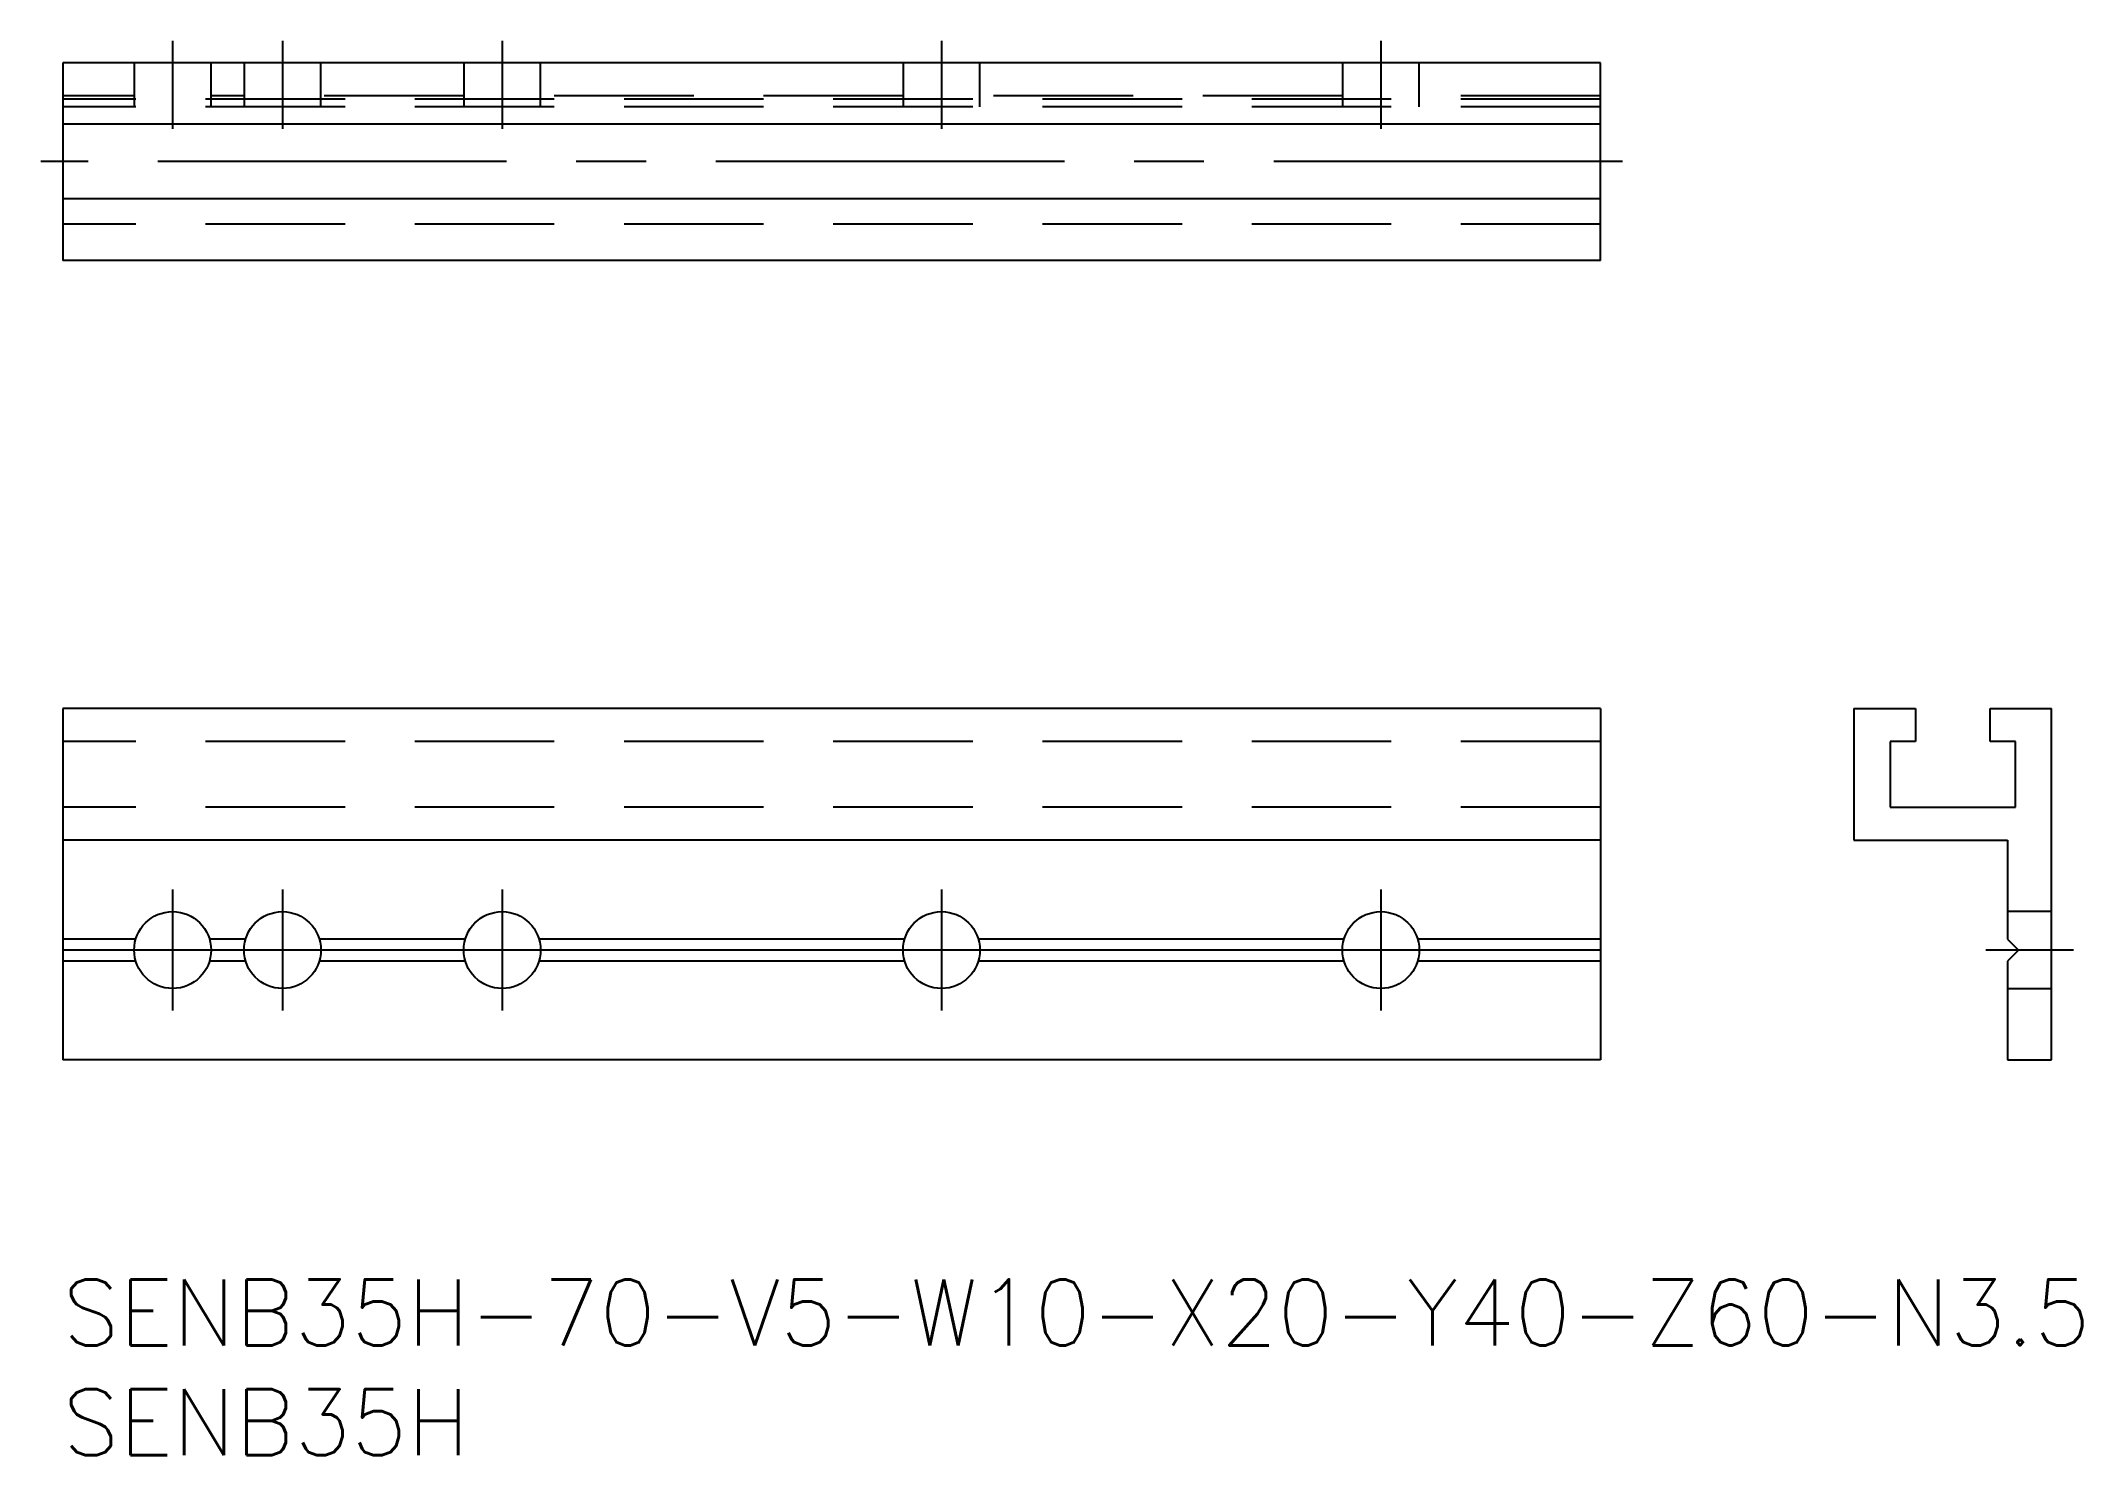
# Model space of a CAD drawing. Extents: x -1 to 91.9, y -8 to 56.4.
import ezdxf

# ---------------------------------------------------------------- set-up
doc = ezdxf.new("R2010")
doc.units = 0
doc.header["$LTSCALE"] = 0.5
doc.linetypes.add('CENTER', pattern=[50.8, 31.75, -6.35, 6.35, -6.35])
doc.linetypes.add('DASHED', pattern=[19.05, 12.7, -6.35])
for name, color, linetype in [('MSM_CENTER', 1, 'CENTER'), ('MSM_CONTINUOUS', 7, 'CONTINUOUS'), ('MSM_DASHED', 4, 'DASHED'), ('MSM_PART_NUMBER', 7, 'CONTINUOUS')]:
    doc.layers.add(name, color=color, linetype=linetype)
doc.styles.get("Standard").update_dxf_attribs({"font": 'txt.shx', "height": 1, "bigfont": 'bigfont.shx'})

# ---------------------------------------------------------------- blocks, each defined once
blk = doc.blocks.new('*U37')
at = {"layer": 'MSM_PART_NUMBER'}
blk.add_text('SENB35H-70-V5-W10-X20-Y40-Z60-N3.5', height=3, dxfattribs=at).set_placement((0, -3))
blk = doc.blocks.new('*U38')
at = {"layer": 'MSM_PART_NUMBER'}
blk.add_text('SENB35H', height=3, dxfattribs=at).set_placement((0, -8))

msp = doc.modelspace()

# ---------------------------------------------------------------- linework, layer by layer
at = {"layer": 'MSM_CENTER'}
for p, q in [((5, 56.4), (5, 52.4)), ((10, 56.4), (10, 52.4)), ((20, 56.4), (20, 52.4)), ((40, 56.4), (40, 52.4)), ((60, 56.4), (60, 52.4)), ((71, 50.9), (-1, 50.9)), ((5, 17.75), (5, 12.25)), ((10, 17.75), (10, 12.25)), ((20, 17.75), (20, 12.25)), ((40, 17.75), (40, 12.25)), ((60, 17.75), (60, 12.25)), ((12.75, 15), (2.25, 15)), ((22.75, 15), (17.25, 15)), ((42.75, 15), (37.25, 15)), ((62.75, 15), (57.25, 15)), ((91.536, 15), (87.536, 15))]:
    msp.add_line(p, q, dxfattribs=at)
at = {"layer": 'MSM_CONTINUOUS'}
for p, q in [((70, 55.4), (0, 55.4)), ((0, 55.4), (0, 46.4)), ((70, 46.4), (70, 55.4)), ((70, 52.6), (0, 52.6)), ((70, 49.2), (0, 49.2)), ((70, 46.4), (0, 46.4)), ((0, 26), (0, 10)), ((70, 26), (0, 26)), ((70, 26), (70, 10)), ((81.536, 26), (84.336, 26)), ((81.536, 26), (81.536, 20)), ((84.336, 26), (84.336, 24.5)), ((87.736, 24.5), (87.736, 26)), ((87.736, 26), (90.536, 26)), ((90.536, 10), (90.536, 26)), ((84.336, 24.5), (83.186, 24.5)), ((83.186, 24.5), (83.186, 21.5)), ((88.886, 24.5), (87.736, 24.5)), ((88.886, 21.5), (88.886, 24.5)), ((83.186, 21.5), (88.886, 21.5)), ((70, 20), (0, 20)), ((70, 20), (0, 20)), ((81.536, 20), (88.536, 20)), ((88.536, 20), (88.536, 15.5)), ((3.323, 15.5), (0, 15.5)), ((3.25, 15), (0, 15)), ((8.323, 15.5), (6.677, 15.5)), ((18.323, 15.5), (11.677, 15.5)), ((18.25, 15), (11.75, 15)), ((38.323, 15.5), (21.677, 15.5)), ((38.25, 15), (21.75, 15)), ((58.323, 15.5), (41.677, 15.5)), ((58.25, 15), (41.75, 15)), ((70, 15.5), (61.677, 15.5)), ((70, 15), (61.75, 15)), ((88.536, 15.5), (89.036, 15)), ((89.036, 15), (88.536, 14.5)), ((3.323, 14.5), (0, 14.5)), ((8.323, 14.5), (6.677, 14.5)), ((18.323, 14.5), (11.677, 14.5)), ((38.323, 14.5), (21.677, 14.5)), ((58.323, 14.5), (41.677, 14.5)), ((70, 14.5), (61.677, 14.5)), ((88.536, 14.5), (88.536, 10)), ((70, 10), (0, 10)), ((88.536, 10), (90.536, 10))]:
    msp.add_line(p, q, dxfattribs=at)
for centre in [(5, 15), (10, 15), (20, 15), (40, 15), (60, 15)]:
    msp.add_circle(centre, 1.75, dxfattribs=at)
at = {"layer": 'MSM_DASHED'}
for p, q in [((3.25, 55.4), (3.25, 53.4)), ((6.75, 53.4), (6.75, 55.4)), ((8.25, 55.4), (8.25, 53.4)), ((11.75, 53.4), (11.75, 55.4)), ((18.25, 55.4), (18.25, 53.4)), ((21.75, 53.4), (21.75, 55.4)), ((38.25, 55.4), (38.25, 53.4)), ((41.75, 53.4), (41.75, 55.4)), ((58.25, 55.4), (58.25, 53.4)), ((61.75, 53.4), (61.75, 55.4)), ((3.25, 53.9), (0, 53.9)), ((8.25, 53.9), (6.75, 53.9)), ((18.25, 53.9), (11.75, 53.9)), ((38.25, 53.9), (21.75, 53.9)), ((58.25, 53.9), (41.75, 53.9)), ((70, 53.9), (61.75, 53.9)), ((70, 53.75), (0, 53.75)), ((70, 53.4), (0, 53.4)), ((70, 48.05), (0, 48.05)), ((70, 24.5), (0, 24.5)), ((70, 21.5), (0, 21.5)), ((90.536, 16.75), (88.536, 16.75)), ((88.536, 13.25), (90.536, 13.25))]:
    msp.add_line(p, q, dxfattribs=at)

# ---------------------------------------------------------------- block references
at = {"layer": 'MSM_CONTINUOUS'}
for name in ['*U37', '*U38']:
    msp.add_blockref(name, (0, 0), dxfattribs=at)

doc.saveas('drawing.dxf')
